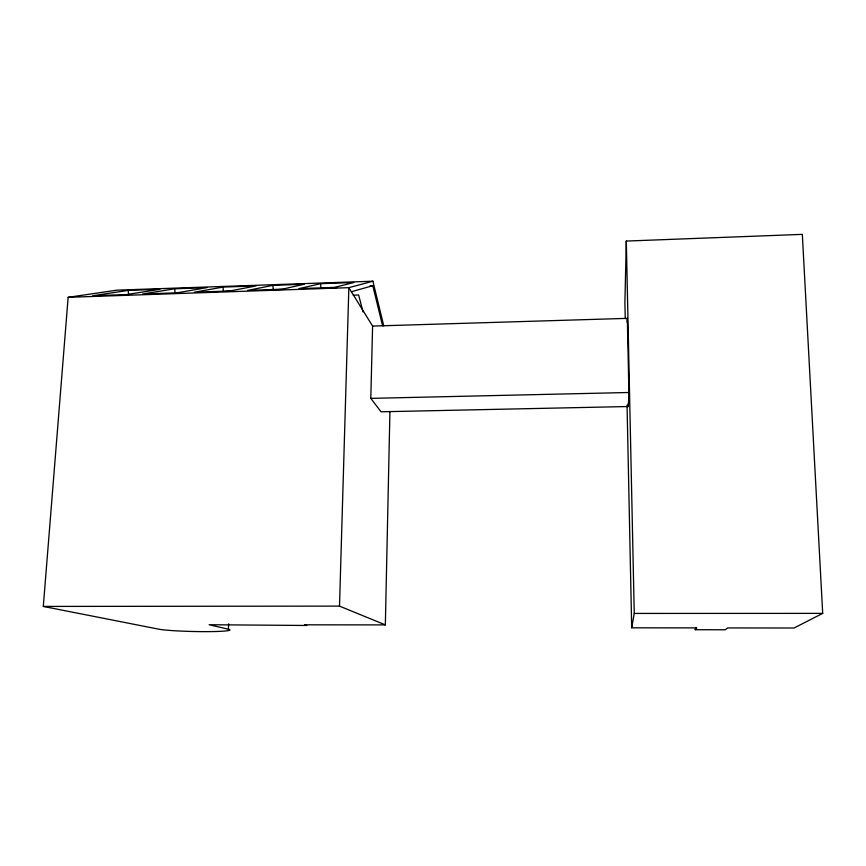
<?xml version="1.0" encoding="UTF-8"?>
<svg xmlns="http://www.w3.org/2000/svg" width="866" height="866" viewBox="0 0 866 866"><rect width="100%" height="100%" fill="white"/><g stroke="black" fill="none" stroke-linecap="round" stroke-linejoin="round"><path stroke-width="1.3" d="M228.646 623.823L228.386 629.214L209.107 624.732L306.835 625.479L304.67 624.819L385.348 624.895L389.927 411.437M695.777 627.406L695.182 629.723L725.362 629.766L727.613 627.937L794.035 628.012L822.7 613.377L802.327 234.361L626.302 241.073L624.906 302.505L625.252 318.699M372.596 326.081L627.33 318.363L628.9 392.493L628.326 406.522L381.04 411.794L370.8 398.371L372.596 326.081L348.857 287.664L68.143 297.319L43.3 606.427L158.467 629.117A36.967 2.392 1.3 0 0 205.015 631.639A36.967 2.392 1.3 0 0 228.386 629.214M385.348 624.895L339.504 606.113L348.857 287.664L372.9 281.212L383.757 325.843M627.211 322.293L627.33 318.363M628.305 403.588L628.326 406.522M628.824 390.869L629.268 380.022M695.182 629.723L696.805 627.893L631.693 627.818L634.248 613.431L626.302 241.073M351.369 291.723L372.781 285.715L382.599 325.843M320.637 283.68L298.986 288.616L334.622 287.393L353.837 282.522L320.637 283.68L320.896 288.097M272.931 285.347L247.795 290.381L282.316 289.19L304.258 284.243L272.931 285.347L273.212 289.742M223.06 287.079L194.341 292.221L229.717 291.008L256.076 285.932L223.06 287.079L223.374 291.452M174.759 288.768L142.598 294.007L177.032 292.827L206.909 287.642L174.759 288.768L175.094 293.119L180.453 292.935M128.255 290.391L92.814 295.728L126.728 294.559L159.939 289.287L128.255 290.391L128.623 294.721M68.143 297.319L117.007 290.153L372.9 281.212M370.085 285.802L372.781 285.715M224.695 291.409L232.608 291.138M274.511 289.688L284.957 289.331M324.88 287.956L336.82 287.544M353.231 295.176L358.632 294.992L363.038 311.89M370.8 398.371L628.9 392.493M43.3 606.427L339.504 606.113M634.248 613.431L822.7 613.377M627.049 405.115L631.693 627.818"/></g></svg>
